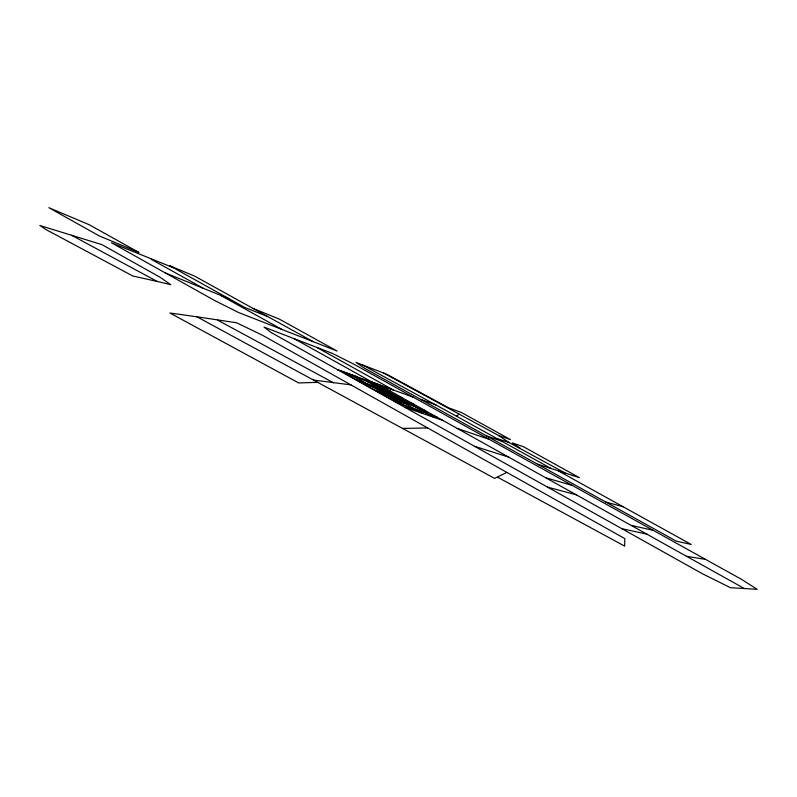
<?xml version="1.0" encoding="UTF-8"?>
<svg xmlns="http://www.w3.org/2000/svg" width="797" height="797" viewBox="0 0 797 797"><rect width="100%" height="100%" fill="white"/><g stroke="black" fill="none" stroke-linecap="round" stroke-linejoin="round"><path stroke-width="1.2" d="M537.537 464.213L558 470.688L691.228 544.461L676.264 541.123L364.737 368.363L355.99 362.396L362.456 364.906L456.462 416.203L459.052 414.051L498.454 435.421L508.865 442.425L565.442 473.159L579.359 477.642L523.42 446.718L512.421 442.933L520.052 448.073M317.724 382.341L298.696 382.958L169.93 313.012L196.949 316.808L494.638 478.409L506.842 472.422M402.545 428.437L427.67 427.959M744.378 588.535L730.48 587.708L702.426 573.75L270.88 332.379L264.026 327.079L332.299 353.37L353.39 363.95L741.668 579.429L757.15 589.322L744.378 588.535L378.545 384.553L337.828 369.818L357.076 376.782M313.072 341.604L238.771 312.613L214.273 300.33L111.48 242.786L173.258 267.682L244.749 307.433L267.672 316.539L313.072 341.604L337.101 351.049L279.169 319.039L252.928 308.369L194.627 276.111L169.851 265.78L173.258 267.682M313.46 380.039L350.989 384.891M196.949 316.808L236.5 322.745L262.771 335.407L624.788 538.593L624.659 546.114L497.717 477.273M686.665 556.306L705.484 559.384M621.809 528.69L647.134 534.209M157.168 281.441L132.74 275.971L45.907 229.526L39.85 225.471L102.016 244.669L160.048 277.246L170.757 284.688L157.168 281.441L71.581 235.274M631.383 525.412L653.122 530.334M547.529 487.146L576.48 494.817M605.79 502.06L623.164 506.762M545.935 477.811L572.206 485.413M565.442 473.159L558 470.688M474.484 446.26L508.904 457.199M497.208 438.699L508.865 442.425M457.249 428.417L489.179 439.336M405.025 407.397L442.933 420.427M486.748 436.039L501.662 441.159M417.13 410.296L407.496 406.968L382.919 393.24M428.288 414.161L437.254 417.259M498.454 435.421L510.478 439.625L461.483 412.527L448.89 407.964L386.714 374.241L362.456 364.906M395.173 400.084L404.976 403.521M416.333 407.496L425.468 410.694M386.226 396.448L415.376 406.679M376.264 390.879L392.891 396.776M404.448 400.871L413.743 404.159M359.387 381.873L378.485 388.727L422.988 413.563M392.632 394.286L402.087 397.673M356.926 380.069L387.262 391.008M420.796 399.436L435.989 404.956M380.886 387.731L390.5 391.217M413.513 397.334L372.916 382.52L294.292 338.735M369.21 381.225L393.26 389.942L317.096 347.562M165.198 272.873L229.287 298.835M459.052 414.051L383.367 372.956M217.541 320.095L333.545 382.809M456.462 416.203L550.936 468.387M252.928 308.369L267.672 316.539M220.62 295.388L281.61 329.271M151.181 259.294L203.315 288.315M368.971 381.086L434.046 417.369M366.72 381.285L406.938 403.72M377.001 388.199L391.437 396.258M354.366 376.782L395.272 399.626M427.441 413.404L398.809 403.481L344.812 373.295L375.646 384.533L427.441 413.404M138.778 252.38L99.366 235.982L48.816 207.678L89.264 224.744L138.778 252.38"/></g></svg>
